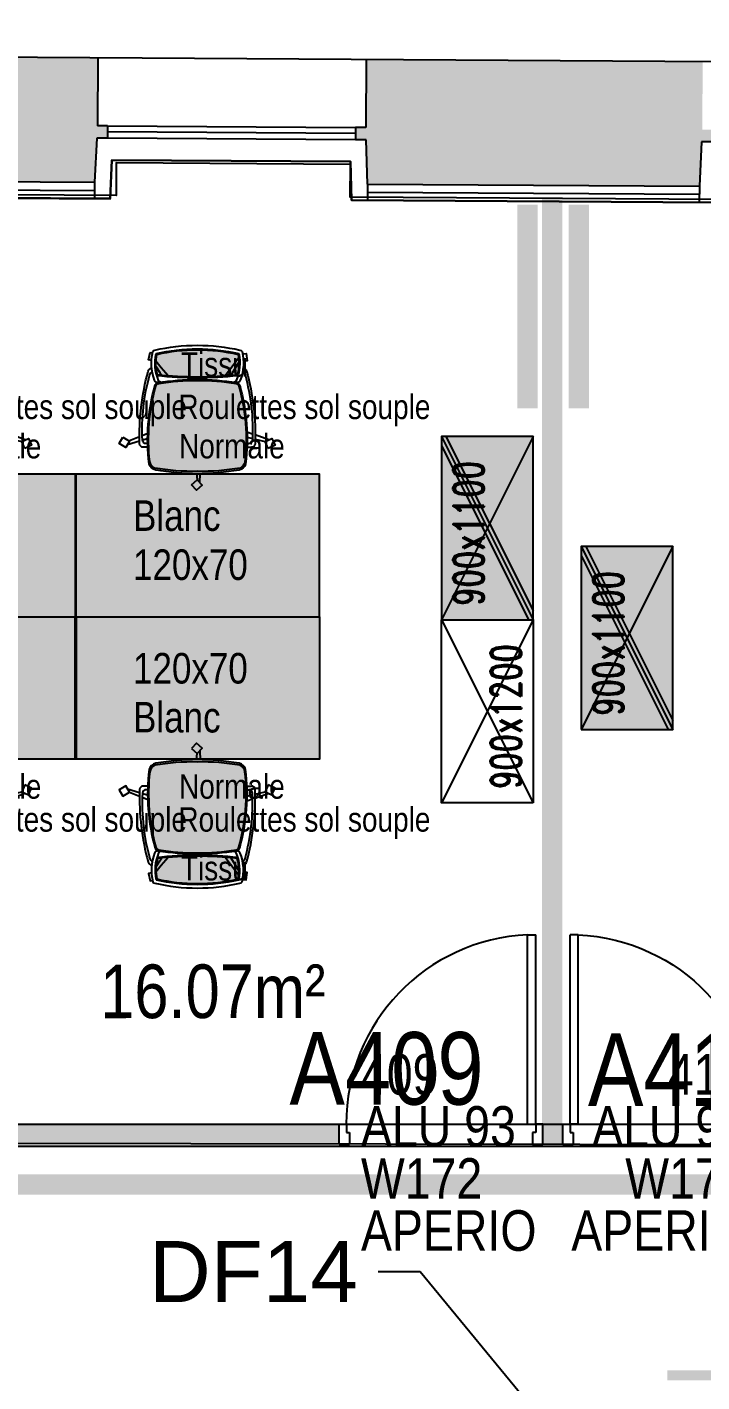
# Model space of a CAD drawing. Extents: x -27 to 25.3, y -8.5 to 57.5.
# Drawn here: x -10.04 to -6.73, y 7.32 to 13.98 of the extents above; entities that cross this region are included whole.
import ezdxf
from ezdxf import colors
from ezdxf.entities.mleader import LeaderData, LeaderLine
from ezdxf.enums import TextEntityAlignment as Align
from ezdxf.math import Vec2, Vec3

# ---------------------------------------------------------------- set-up
doc = ezdxf.new("R2010")
doc.units = 0
doc.header["$LTSCALE"] = 0.002
for name, pattern in [('CACHE', [0.375, 0.25, -0.125]), ('CACHE2', [4.7625, 3.175, -1.5875]), ('HIDDEN', [9.525, 6.35, -3.175])]:
    doc.linetypes.add(name, pattern=pattern)
for name, color, linetype in [('01-FAC_CHASSIS', 4, 'Continuous'), ('01-STR_MACONNERIE_HACH', 252, 'Continuous'), ('02-ISOLATION', 6, 'ISOLATION'), ('A-Etiq_Mob', 7, 'Continuous'), ('A-Etiquettes', 7, 'Continuous'), ('A-legende', 7, 'Continuous'), ('A-mobilier', 252, 'Continuous'), ('A-MobilierAQ', 7, 'Continuous'), ('A-num pièce', 1, 'Continuous')]:
    doc.layers.add(name, color=color, linetype=linetype)
for name, color, linetype, true_color in [('A-cote', 7, 'Continuous', 0x425746), ('A-Détails', 7, 'Continuous', 0x00a500), ('A-MOQUETTE', 7, 'Continuous', 0xd6e1ff), ('A-projet', 7, 'Continuous', 0x5b6280), ('A-signalétique', 7, 'Continuous', 0x666666), ('A-vitré', 7, 'Continuous', 0x61becc), ('couleur siege', 1, 'Continuous', 0xff0000)]:
    doc.layers.add(name, color=color, linetype=linetype, true_color=true_color)
doc.layers.add('A-portes', color=7, linetype='Continuous', lineweight=25)
doc.styles.add('ROMAND', font='romand__.ttf', dxfattribs={"width": 0.7})
doc.styles.get("Standard").update_dxf_attribs({"font": 'ARIALN.TTF'})
doc.styles.add('Y_TXT_COT', font='arial.ttf', dxfattribs={"height": 0.2})
doc.linetypes.add('ISOLATION', pattern='A,0.00254,-2.54,[134,ltypeshp.shx,S=2.54,R=0,X=-2.54,Y=0],-5.08,[134,ltypeshp.shx,S=2.54,R=180,X=2.54,Y=0],-2.54', length=10.16254)

# ---------------------------------------------------------------- blocks, each defined once
blk = doc.blocks.new('chaise')
at = {"layer": 'A-mobilier', "ltscale": 0.1, "true_color": 0xc7c8ca}
h = blk.add_hatch(color=9, dxfattribs=at)
h.dxf.hatch_style = 1
h.paths.add_polyline_path([(0.2715, 0.4556, 0.30076), (0.2358, 0.4895, 0.043342), (0.0082, 0.5092, 0.043342), (-0.2194, 0.4895, 0.300759), (-0.2552, 0.4556, 0.09791), (-0.2229, 0.027, 0.292085), (-0.2069, 0.0126, 0.040929), (0.0082, -0.005, 0.040929), (0.2232, 0.0126, 0.292085), (0.2392, 0.027, 0.09791)])
h.paths.add_polyline_path([(0.159, -0.0239, 0.015765), (0.0082, -0.0177, 0.016739), (-0.152, -0.0246), (-0.1896, -0.0691), (-0.2181, -0.1033, 0.040824), (-0.2135, -0.1418, 0.054873), (0.0082, -0.1666, 0.054873), (0.2298, -0.1418, 0.02252), (0.2331, -0.1206), (0.2189, -0.1014)])
h.paths.add_polyline_path([(0.1912, -0.0264, 0.003373), (0.159, -0.0239), (0.2189, -0.1014), (0.2331, -0.1206, 0.02535), (0.2346, -0.0966)])
h.paths.add_polyline_path([(0.2255, -0.0296, 0.0036), (0.1912, -0.0264), (0.2346, -0.0966, 0.0714)])
h.paths.add_polyline_path([(-0.152, -0.0246, 0.003505), (-0.1854, -0.0274), (-0.196, -0.0428), (-0.2174, -0.0745, 0.030269), (-0.2181, -0.1033), (-0.1896, -0.0691)])
h.paths.add_polyline_path([(-0.1854, -0.0274, 0.002494), (-0.2092, -0.0296, 0.048116), (-0.2174, -0.0745), (-0.196, -0.0428)], flags=17)
at = {"layer": 'A-mobilier'}
for p, q in [((0.004, 0.5092), (0.0064, 0.5428)), ((0.0216, 0.5582), (0.0229, 0.5092)), ((-0.3737, 0.3493), (-0.3075, 0.3301)), ((-0.3078, 0.3082), (-0.3629, 0.3302)), ((-0.2919, 0.3255), (-0.2834, 0.3231)), ((-0.2624, 0.3653), (-0.2871, 0.3653)), ((-0.2629, 0.3453), (-0.2718, 0.3453)), ((0.2787, 0.3653), (0.3035, 0.3653)), ((0.2793, 0.3453), (0.2882, 0.3453)), ((0.2794, 0.3097), (0.3086, 0.3167)), ((0.324, 0.3205), (0.3784, 0.3337)), ((0.3978, 0.3247), (0.3241, 0.2982)), ((0.3093, 0.2929), (0.2787, 0.2819)), ((-0.2416, -0.0656), (-0.2409, -0.0656)), ((-0.1896, -0.0691), (-0.2193, -0.1048)), ((-0.2174, -0.0745), (-0.196, -0.0428)), ((0.258, -0.0656), (0.2572, -0.0656)), ((0.2331, -0.1206), (0.2189, -0.1014))]:
    blk.add_line(p, q, dxfattribs=at)
at = {"layer": 'A-mobilier', "linetype": 'HIDDEN'}
for p, q in [((-0.2627, 0.2897), (-0.2927, 0.3021)), ((-0.2834, 0.3231), (-0.2632, 0.3171)), ((-0.196, -0.0428), (-0.1854, -0.0274)), ((-0.152, -0.0246), (-0.1896, -0.0691)), ((0.2189, -0.1014), (0.159, -0.0239)), ((0.1912, -0.0264), (0.2346, -0.0966))]:
    blk.add_line(p, q, dxfattribs=at)
at = {"layer": 'A-mobilier'}
for points in [[(-0.0236, 0.5701), (0.0064, 0.5428), (0.034, 0.572), (0.003, 0.5998)], [(0.3951, 0.3712), (0.3784, 0.3337), (0.4152, 0.3167), (0.4319, 0.3542)], [(-0.3982, 0.3102), (-0.3631, 0.331), (-0.3829, 0.3656), (-0.418, 0.3448)]]:
    blk.add_lwpolyline(points, close=True, dxfattribs=at)
for points in [[(-0.2428, -0.1092), (-0.2592, -0.1129), (-0.2503, -0.1525), (-0.2373, -0.1499)], [(0.2547, -0.145), (0.2745, -0.1474), (0.2795, -0.1069), (0.2594, -0.1049)]]:
    blk.add_lwpolyline(points, dxfattribs=at)
for centre, radius, start, end in [((0.8449, 0.323), 1.1081, 173.12775, 195.49585), ((-0.2117, 0.4455), 0.0447, 99.9272, 166.88346), ((-0.203, 0.4342), 0.0495, 115.9014, 169.32984), ((-0.0186, -0.6869), 1.1836, 88.70463, 100.02355), ((0.0082, -0.8109), 1.3202, 89.99999, 99.92701), ((0.0082, -0.8109), 1.3202, 80.07299, 90.00001), ((0.0349, -0.6869), 1.1836, 79.97645, 91.29537), ((0.2281, 0.4455), 0.0447, 13.11654, 80.0728), ((-0.8286, 0.323), 1.1081, 344.50415, 6.87225), ((0.2193, 0.4342), 0.0495, 10.67016, 64.0986), ((0.8449, 0.323), 1.1031, 173.73867, 195.3268), ((-0.8286, 0.323), 1.1031, 344.6732, 6.26133), ((1.0389, 0.3041), 1.3467, 178.21972, 195.28216), ((-0.2871, 0.3453), 0.02, 90, 178.21972), ((0.8419, 0.2723), 1.135, 177.27806, 195.5028), ((-0.2718, 0.3253), 0.02, 90, 177.27806), ((-0.8256, 0.2723), 1.135, 344.4972, 2.72194), ((-1.0226, 0.3041), 1.3467, 344.71784, 1.78028), ((0.2882, 0.3253), 0.02, 2.72194, 90), ((0.3035, 0.3453), 0.02, 1.78028, 90), ((-0.2071, -0.0076), 0.02, 80.75547, 159.0187), ((0.0196, -0.0945), 0.2428, 156.87025, 192.22581), ((-0.2036, 0.0323), 0.02, 195.49585, 260.6251), ((-0.1997, 0.0368), 0.02, 195.3268, 260.76651), ((0.0082, 1.3151), 1.3202, 260.6251, 270.00001), ((-0.1856, -0.0076), 0.02, 114.77846, 159.0187), ((0.0082, 1.3151), 1.3152, 260.76651, 270.00001), ((0.0082, 1.3151), 1.3152, 269.99999, 279.23349), ((0.0082, 1.3151), 1.3202, 269.99999, 279.3749), ((0.2019, -0.0076), 0.02, 20.9813, 65.22154), ((0.216, 0.0368), 0.02, 279.23349, 344.6732), ((-0.0032, -0.0945), 0.2428, 347.77419, 23.12975), ((0.2235, -0.0076), 0.02, 20.9813, 99.24453), ((0.22, 0.0323), 0.02, 279.3749, 344.50415), ((-0.2409, -0.0456), 0.02, 195.28216, 270), ((-0.2325, -0.0257), 0.02, 195.5028, 252.72935), ((0.0196, -0.0945), 0.2628, 159.0187, 193.9621), ((0.0196, -0.0945), 0.2378, 164.15559, 191.46034), ((0.0306, -2.412), 2.3994, 90.53628, 95.82876), ((0.0306, -2.412), 2.3944, 90.5374, 95.7482), ((-0.0143, -2.412), 2.3994, 84.17124, 89.46372), ((-0.0143, -2.412), 2.3944, 84.2518, 89.4626), ((-0.0032, -0.0945), 0.2378, 348.53966, 15.84441), ((-0.0032, -0.0945), 0.2628, 346.0379, 20.9813), ((0.2489, -0.0257), 0.02, 287.27065, 344.4972), ((0.2572, -0.0456), 0.02, 270, 344.71784), ((0.01, 0.8526), 1.0242, 257.15462, 269.89843), ((0.01, 0.8526), 1.0192, 257.33463, 269.89793), ((0.0064, 0.8526), 1.0192, 270.10207, 282.66537), ((0.0064, 0.8526), 1.0242, 270.10157, 282.84538), ((-0.2198, -0.1455), 0.02, 218.58905, 257.03355), ((0.01, 0.8526), 1.0442, 257.03355, 269.90038), ((0.0064, 0.8526), 1.0442, 270.09962, 282.96645), ((0.2362, -0.1455), 0.02, 282.96645, 321.41095)]:
    blk.add_arc(centre, radius, start, end, dxfattribs=at)
blk = doc.blocks.new('SiègeT1')
at = {"layer": 'couleur siege', "true_color": 0x8a6689}
for points in [[(-0.1936, 0.2235), (-0.0769, 0.2096), (0.0385, 0.2124), (0.1553, 0.2166), (0.1984, 0.2222), (0.2025, 0.2444), (0.2039, 0.282), (0.2012, 0.321), (0.1233, 0.3376), (0.0385, 0.3432), (-0.0227, 0.3446), (-0.0977, 0.3376), (-0.1492, 0.3307), (-0.1964, 0.3223), (-0.202, 0.3001), (-0.2006, 0.2653)], [(-0.2076, -0.2358), (-0.225, -0.2195), (-0.2335, -0.1968), (-0.2363, -0.14), (-0.2381, -0.076), (-0.2337, -0.0116), (-0.2278, 0.0448), (-0.218, 0.1023), (-0.2107, 0.1321), (-0.2013, 0.169), (-0.1966, 0.1769), (-0.184, 0.18), (-0.1205, 0.1883), (-0.0494, 0.1934), (0.0091, 0.1953), (0.0767, 0.1926), (0.1322, 0.1879), (0.1685, 0.1829), (0.1909, 0.1794), (0.1994, 0.1771), (0.2037, 0.1728), (0.2071, 0.1636), (0.2187, 0.1148), (0.2315, 0.0452), (0.2373, -0.0047), (0.2408, -0.0627), (0.2412, -0.1049), (0.2396, -0.159), (0.2364, -0.1973), (0.2345, -0.2097), (0.2289, -0.2196), (0.2221, -0.2289), (0.2135, -0.2344), (0.2067, -0.2363), (0.1752, -0.2419), (0.1139, -0.248), (0.0509, -0.2511), (-0.0505, -0.2518), (-0.1259, -0.2474), (-0.1911, -0.2375)]]:
    blk.add_hatch(color=8, dxfattribs=at).paths.add_polyline_path(points)
at = {"extrusion": (0, 0, -1), "xscale": 0.8999999999999986, "yscale": 0.8999999999999986, "zscale": -0.9, "rotation": 180}
blk.add_blockref('chaise', (0.0055, 0.195), dxfattribs=at)
at = {"layer": 'A-Etiq_Mob', "style": 'ROMAND', "width": 0.7}
for tag, p in [('FINITION', (-0.0791, 0.1775)), ('PIETEMENT', (-0.0914, -0.031)), ('ASSISE', (-0.0883, -0.2242)), ('COULEUR', (-0.1036, -0.4236))]:
    blk.add_attdef(tag, p, '', height=0.15, dxfattribs=at)
blk = doc.blocks.new('Poste127Couleur')
at = {"transparency": 33554582}
h = blk.add_hatch(color=256, dxfattribs=at)
h.dxf.hatch_style = 1
h.set_gradient(color1=(169, 83, 160), color2=(255, 246, 230), tint=1, name='CURVED')
h.paths.add_polyline_path([(0, 0.7029), (0, 0.0029), (1.2, 0.0029), (1.2, 0.7029)])
blk.add_lwpolyline([(0, 0.7), (0, 0), (1.2, 0), (1.2, 0.7)], close=True)
at = {"layer": 'A-Etiq_Mob'}
for tag, p in [('STRATIFIE', (0.2839, 0.4213)), ('DIM', (0.2839, 0.1804))]:
    blk.add_attdef(tag, p, '', height=0.15, dxfattribs=at)
blk = doc.blocks.new('Poste127')
at = {"transparency": 33554582}
h = blk.add_hatch(color=256, dxfattribs=at)
h.dxf.hatch_style = 1
h.set_gradient(color1=(199, 200, 202), color2=(255, 246, 230), tint=1, name='CURVED')
h.paths.add_polyline_path([(0, 0.7), (0, 0), (1.2, 0), (1.2, 0.7)])
blk.add_lwpolyline([(0, 0.7), (0, 0), (1.2, 0), (1.2, 0.7)], close=True)
at = {"layer": 'A-Etiq_Mob'}
for tag, p in [('FINITION', (0.2839, 0.4213)), ('DIM', (0.2839, 0.1804))]:
    blk.add_attdef(tag, p, '', height=0.15, dxfattribs=at)
blk = doc.blocks.new('Xref-R4-2018-11')
at = {"layer": '01-STR_MACONNERIE_HACH'}
h = blk.add_hatch(color=256, dxfattribs=at)
h.dxf.hatch_style = 1
h.paths.add_polyline_path([(-9.9114, 6.9761), (-10.8895, 6.9824), (-10.8916, 6.6467), (-10.9416, 6.647), (-10.942, 6.587), (-10.8892, 6.5867), (-10.8829, 6.3692), (-9.9275, 6.3631), (-9.9171, 6.5805), (-9.8639, 6.5801), (-9.8636, 6.6401), (-9.9136, 6.6404)])
h.paths.add_polyline_path([(-6.9693, 6.9573), (-8.5936, 6.9677), (-8.5958, 6.632), (-8.6458, 6.6323), (-8.6462, 6.5723), (-8.5933, 6.572), (-8.587, 6.3545), (-6.9854, 6.3442), (-6.975, 6.5616), (-6.9218, 6.5613), (-6.9214, 6.6213), (-6.9714, 6.6216)])
h.paths.add_polyline_path([(-3.9502, 6.6023), (-4.0002, 6.6026), (-3.9981, 6.9383), (-5.6515, 6.9489), (-5.6537, 6.6132), (-5.7037, 6.6135), (-5.704, 6.5535), (-5.6512, 6.5532), (-5.6449, 6.3357), (-4.0142, 6.3252), (-4.0038, 6.5426), (-3.9506, 6.5423)])
h.paths.add_polyline_path([(-1.6908, 6.9235), (-2.6803, 6.9299), (-2.6825, 6.5942), (-2.7325, 6.5945), (-2.7328, 6.5345), (-2.68, 6.5342), (-2.6737, 6.3167), (-1.7069, 6.3105), (-1.6965, 6.5279), (-1.6433, 6.5275), (-1.6429, 6.5875), (-1.6929, 6.5879)])
h.paths.add_polyline_path([(1.2378, 6.563), (1.2878, 6.5627), (1.2882, 6.6227), (1.2382, 6.623), (1.24, 6.9048), (-0.373, 6.9151), (-0.3752, 6.5794), (-0.4252, 6.5798), (-0.4256, 6.5198), (-0.3727, 6.5194), (-0.3664, 6.3019), (1.2353, 6.2917)])
h.paths.add_polyline_path([(6.4882, 4.6295), (6.3522, 4.805), (6.4271, 4.863), (6.3903, 4.9105), (6.3508, 4.8798), (6.2117, 5.0594), (5.3291, 4.3754), (5.2181, 4.3882), (5.0613, 3.8049), (5.013, 3.8178), (4.9819, 3.702), (5.2116, 3.6402)])
h.paths.add_polyline_path([(9.1783, 7.5308), (8.6276, 7.1267), (8.7221, 7.0047), (7.6175, 6.1487), (7.7566, 5.9692), (7.7171, 5.9386), (7.7539, 5.8912), (7.7997, 5.9267), (7.9357, 5.7512), (8.9087, 6.5052), (16.9272, -4.1987), (16.2127, -4.7353), (16.3623, -4.9345), (16.3068, -4.9762), (16.3428, -5.0242), (16.3828, -4.9941), (16.5181, -5.1738), (16.7837, -4.9743), (17.9272, -4.119)])
h.paths.add_polyline_path([(15.5697, -5.886), (15.4344, -5.7064), (15.4744, -5.6764), (15.4383, -5.6284), (15.3828, -5.6701), (15.2332, -5.4709), (14.099, -6.3227), (14.2486, -6.5219), (14.1931, -6.5636), (14.2291, -6.6116), (14.2691, -6.5815), (14.4044, -6.7612)])
h.paths.add_polyline_path([(13.3207, -7.2938), (13.3606, -7.2638), (13.3246, -7.2158), (13.2691, -7.2575), (13.1195, -7.0583), (12.0408, -7.8684), (12.1904, -8.0676), (12.1348, -8.1093), (12.1708, -8.1573), (12.2236, -8.1177), (12.3589, -8.2973), (13.456, -7.4734)])
h.paths.add_polyline_path([(11.3849, -9.0288), (11.2496, -8.8491), (11.3024, -8.8095), (11.2664, -8.7615), (11.2108, -8.8033), (11.0612, -8.6041), (10.0697, -9.3487), (10.2192, -9.5479), (10.1637, -9.5896), (10.1997, -9.6376), (10.2397, -9.6076), (10.375, -9.7872)])
h.paths.add_polyline_path([(9.4266, -10.4994), (9.2913, -10.3198), (9.3313, -10.2898), (9.2952, -10.2418), (9.2397, -10.2835), (9.0901, -10.0844), (8.1224, -10.8111), (8.272, -11.0103), (8.2165, -11.052), (8.2525, -11.1), (8.2925, -11.0699), (8.4278, -11.2496)])
h.paths.add_polyline_path([(7.4794, -11.9618), (7.3441, -11.7822), (7.384, -11.7522), (7.348, -11.7042), (7.2924, -11.7459), (7.1429, -11.5467), (6.2757, -12.198), (6.4253, -12.3971), (6.3697, -12.4389), (6.4058, -12.4869), (6.431, -12.4679), (6.5663, -12.6475)])
h.paths.add_polyline_path([(5.6473, -13.3377), (5.512, -13.158), (5.5373, -13.1391), (5.5013, -13.0911), (5.4457, -13.1328), (5.2961, -12.9336), (5.1388, -13.0518), (4.5002, -13.0436), (4.4822, -13.2953), (4.4399, -13.2947), (4.4392, -13.3547), (4.4892, -13.3554), (4.486, -13.6022), (5.2816, -13.6123)])
h.paths.add_polyline_path([(3.3185, -13.3404), (3.3685, -13.3411), (3.3693, -13.2811), (3.327, -13.2805), (3.3154, -13.0285), (2.431, -13.0172), (2.413, -13.2689), (2.3538, -13.2681), (2.3531, -13.3281), (2.4031, -13.3287), (2.3999, -13.5755), (3.3154, -13.5872)])
h.paths.add_polyline_path([(1.2462, -13.0021), (-0.6604, -12.9778), (-0.6628, -13.1677), (-0.7338, -13.1668), (-0.7346, -13.2268), (-0.6846, -13.2274), (-0.6885, -13.5361), (1.263, -13.561), (1.2661, -13.3142), (1.3161, -13.3149), (1.3169, -13.2549), (1.2577, -13.2541)])
h.paths.add_polyline_path([(-2.0196, -12.9604), (-2.9864, -12.9481), (-2.9888, -13.138), (-3.0598, -13.1371), (-3.0606, -13.1971), (-3.0106, -13.1977), (-3.0145, -13.5065), (-2.0055, -13.5193), (-2.0016, -13.2106), (-1.9516, -13.2112), (-1.9508, -13.1513), (-2.022, -13.1503)])
h.paths.add_polyline_path([(-4.2768, -13.1216), (-4.3479, -13.1207), (-4.3455, -12.9308), (-5.9629, -12.9101), (-5.9649, -13.0652), (-6.0355, -13.0643), (-6.0363, -13.1237), (-5.987, -13.1243), (-5.9914, -13.4685), (-4.3315, -13.4897), (-4.3275, -13.1809), (-4.2776, -13.1816)])
h.paths.add_polyline_path([(-7.304, -13.1089), (-7.254, -13.1095), (-7.2532, -13.0495), (-7.324, -13.0479), (-7.3221, -12.8928), (-8.9403, -12.8721), (-8.9422, -13.0242), (-9.0125, -13.0233), (-9.0133, -13.0833), (-8.9633, -13.0839), (-8.9677, -13.4305), (-7.3084, -13.4517)])
h.paths.add_polyline_path([(-10.2802, -13.0671), (-10.2302, -13.0678), (-10.2295, -13.0078), (-10.3014, -13.0069), (-10.2994, -12.8548), (-11.2457, -12.8427), (-11.248, -13.0247), (-11.3191, -13.0238), (-11.3198, -13.0838), (-11.2698, -13.0845), (-11.2739, -13.4011), (-10.2847, -13.4137)])
h.paths.add_polyline_path([(4.0393, 4.878), (3.4682, 4.4755), (3.7869, 4.0232), (4.1422, 3.9277), (4.172, 4.0385), (4.1251, 4.0566), (4.2613, 4.563)])
edge = h.paths.add_edge_path()
edge.add_line((2.5983, 5.7098), (3.1695, 6.1123))
edge.add_line((3.1695, 6.1123), (3.0138, 6.3333))
edge.add_arc((1.8239, 5.3888), 1.5192, 38.44181, 84.17293)
edge.add_line((1.9782, 6.9001), (1.9433, 6.9003))
edge.add_line((1.9433, 6.9003), (1.9415, 6.6185))
edge.add_line((1.9415, 6.6185), (1.8915, 6.6188))
edge.add_line((1.8915, 6.6188), (1.8911, 6.5588))
edge.add_line((1.8911, 6.5588), (1.9411, 6.5585))
edge.add_line((1.9411, 6.5585), (1.9386, 6.2872))
edge.add_line((1.9386, 6.2872), (2.1926, 6.2855))
edge.add_line((2.1926, 6.2855), (2.5983, 5.7098))
h.paths.add_polyline_path([(-13.0169, -4.4062), (-13.5351, -4.4062), (-13.5351, -3.4062), (-13.0026, -3.4062), (-12.8623, 6.3818), (-12.2234, 6.3777), (-12.213, 6.5952), (-12.1598, 6.5948), (-12.1594, 6.6548), (-12.2094, 6.6551), (-12.2073, 6.9908), (-12.9153, 6.9953), (-12.913, 7.3501), (-13.403, 7.3532), (-13.4075, 7.1112), (-13.7899, -13.369), (-12.5908, -13.3843), (-12.5868, -13.0677), (-12.5368, -13.0683), (-12.536, -13.0083), (-12.6072, -13.0074), (-12.6049, -12.8254), (-13.1375, -12.8186)])
h.paths.add_polyline_path([(-13.5351, -4.4062), (-13.5351, -3.4062)], flags=16)
for p, q in [((-6.975, 6.5616), (-6.9854, 6.3442)), ((-6.9218, 6.5613), (-6.975, 6.5616)), ((-5.6512, 6.5532), (-5.704, 6.5535)), ((-5.6449, 6.3357), (-5.6512, 6.5532)), ((-4.0038, 6.5426), (-4.0142, 6.3252)), ((-3.9506, 6.5423), (-4.0038, 6.5426))]:
    blk.add_line(p, q)
for points in [[(-12.9153, 6.9953), (1.9782, 6.9001)], [(-6.9693, 6.9573), (-6.9714, 6.6216)], [(-5.6515, 6.9489), (-5.6537, 6.6132)], [(-6.9214, 6.6213), (-6.9714, 6.6216)], [(-6.9214, 6.6213), (-6.9218, 6.5613)], [(-5.7037, 6.6135), (-5.704, 6.5535)], [(-5.6537, 6.6132), (-5.7037, 6.6135)], [(-8.587, 6.3545), (-6.9854, 6.3442)], [(-5.6449, 6.3357), (-4.0142, 6.3252)]]:
    blk.add_lwpolyline(points)
at = {"layer": '01-FAC_CHASSIS', "linetype": 'Continuous'}
blk.add_line((-5.7039, 6.5835), (-6.9216, 6.5913), dxfattribs=at)
at = {"layer": '01-FAC_CHASSIS'}
for points in [[(-6.9214, 6.6213), (-5.7037, 6.6135)], [(-5.704, 6.5535), (-6.9218, 6.5613)]]:
    blk.add_lwpolyline(points, dxfattribs=at)
at = {"layer": '02-ISOLATION'}
blk.add_lwpolyline([(-8.6648, 6.275), (-6.9092, 6.2637), (-6.9001, 6.4537), (-5.7281, 6.4462), (-5.7226, 6.2562), (-3.9379, 6.2447), (-3.9289, 6.4347), (-2.7569, 6.4272), (-2.7514, 6.2372), (-1.6307, 6.23), (-1.6216, 6.4199), (-0.4496, 6.4124), (-0.4441, 6.2224), (1.3146, 6.2111), (1.3169, 6.4611), (1.8597, 6.4577), (1.8581, 6.2077), (2.1509, 6.2058), (2.533, 5.6637)], dxfattribs=at)
at = {"layer": '02-ISOLATION', "linetype": 'Continuous'}
for points in [[(-6.9854, 6.3442), (-6.9859, 6.2642)], [(-5.6449, 6.3357), (-5.6454, 6.2557)], [(-4.0142, 6.3252), (-4.0147, 6.2452)]]:
    blk.add_lwpolyline(points, dxfattribs=at)
at = {"layer": '02-ISOLATION', "linetype": 'ISOLATION', "ltscale": 0.004}
for points in [[(-8.5873, 6.3145), (-6.9857, 6.3042)], [(-5.6452, 6.2957), (-4.0145, 6.2852)]]:
    blk.add_lwpolyline(points, dxfattribs=at)
blk = doc.blocks.new('armoire90Réhausse')
at = {"true_color": 0xfdedc9}
h = blk.add_hatch(color=254, dxfattribs=at)
h.dxf.hatch_style = 1
h.paths.add_polyline_path([(0, 0.45), (0, 0), (0.9, 0), (0.9, 0.45)])
blk.add_lwpolyline([(0, 0.45), (0, 0), (0.9, 0), (0.9, 0.45)], close=True)
for points in [[(0.9, 0), (0, 0.45)], [(0.9, 0.45), (0, 0)], [(0.8553, 0.45), (0, 0.0224)], [(0.9, 0.4276), (0.0447, 0)]]:
    blk.add_lwpolyline(points)
at = {"layer": 'A-Etiq_Mob', "style": 'ROMAND', "width": 0.7}
for tag, p in [('DIMENSION', (0.0684, 0.2418)), ('FINITION', (0.0684, 0.0013)), ('PORTES', (0.0684, -0.2391))]:
    blk.add_attdef(tag, p, '', height=0.15, dxfattribs=at)
blk = doc.blocks.new('armoire90')
blk.add_lwpolyline([(0, 0.45), (0, 0), (0.9, 0), (0.9, 0.45)], close=True)
for points in [[(0.9, 0), (0, 0.45)], [(0.9, 0.45), (0, 0)]]:
    blk.add_lwpolyline(points)
at = {"layer": 'A-Etiq_Mob', "style": 'ROMAND', "width": 0.7}
for tag, p in [('DIMENSION', (0.0684, 0.2418)), ('FINITION', (0.0684, 0.0013)), ('PORTES', (0.0684, -0.2391))]:
    blk.add_attdef(tag, p, '', height=0.15, dxfattribs=at)
blk = doc.blocks.new('P_93100')
for p, q in [((0.425, 0.93), (0.465, 0.93)), ((0.425, 0), (0.425, 0.93)), ((0.465, 0), (0.465, 0.93)), ((-0.5, -0.1), (-0.5, 0)), ((-0.5, 0), (-0.465, 0)), ((-0.465, 0), (-0.465, -0.04)), ((0.425, 0), (0.465, 0)), ((0.465, 0), (0.465, -0.04)), ((0.5, 0), (0.465, 0)), ((0.5, -0.1), (0.5, 0)), ((-0.465, -0.04), (-0.45, -0.04)), ((-0.45, -0.04), (-0.45, -0.1)), ((0.465, -0.04), (0.45, -0.04)), ((0.45, -0.04), (0.45, -0.1)), ((-0.45, -0.1), (-0.5, -0.1)), ((0.45, -0.1), (0.5, -0.1))]:
    blk.add_line(p, q)
blk.add_arc((0.465, 0), 0.9309, 92.46282, 180)

msp = doc.modelspace()

# ---------------------------------------------------------------- linework, layer by layer
at = {"ltscale": 0.01}
msp.add_lwpolyline([(14.1547, 2.7344), (6.2333, 13.3111), (2.5048, 10.4218), (1.013, 10.8237), (-0.5734, 13.0749), (-0.8663, 13.0768), (-0.8647, 13.3268), (-1.4075, 13.3303), (-1.4098, 13.0803), (-3.1685, 13.0915), (-3.174, 13.2816), (-4.3463, 13.2816), (-4.3551, 13.0991), (-5.4758, 13.1063), (-5.4813, 13.2963), (-6.6533, 13.3038), (-6.6623, 13.1139), (-8.447, 13.1253), (-8.4525, 13.3153), (-9.6245, 13.3228), (-9.6335, 13.1329), (-11.3892, 13.1441)], dxfattribs=at)
at = {"layer": 'A-Etiquettes', "color": 1, "true_color": 0xff0000, "const_width": 0.1}
for points in [[(-7.5838, 13.1031), (-7.5838, 12.1031)], [(-7.3304, 13.1031), (-7.3304, 12.1031)]]:
    msp.add_lwpolyline(points, dxfattribs=at)
at = {"layer": 'A-legende', "color": 39, "linetype": 'CACHE2', "ltscale": 100, "true_color": 0x663d19, "const_width": 0.05}
msp.add_lwpolyline([(-0.4671, 7.3527), (-6.897, 7.3527)], dxfattribs=at)
at = {"layer": 'A-MOQUETTE'}
msp.add_lwpolyline([(-11.2326, 8.5862), (-1.7069, 8.5862), (-1.6833, 13.1032), (-3.1662, 13.11), (-3.1652, 13.2671), (-4.3151, 13.2745), (-4.3162, 13.1145), (-5.4791, 13.1219), (-5.4781, 13.2819), (-6.6281, 13.2893), (-6.6291, 13.1293), (-8.4542, 13.141), (-8.4532, 13.301), (-9.6031, 13.3083), (-9.6042, 13.1483), (-11.3971, 13.1598)], dxfattribs=at)
at = {"layer": 'A-projet', "const_width": 0.1}
msp.add_lwpolyline([(-7.4615, 13.1351), (-7.4615, 8.4874)], dxfattribs=at)
at = {"layer": 'A-vitré', "const_width": 0.1}
msp.add_lwpolyline([(-8.5108, 8.5374), (-11.0024, 8.5374)], dxfattribs=at)
at = {"layer": 'Defpoints', "color": 63, "true_color": 0xa6c487}
msp.add_lwpolyline([(1.0137, 10.8226), (-0.5703, 13.0983), (-1.5973, 13.0738), (-1.5973, 8.4771), (-11.1473, 8.4938), (-11.1528, -0.8496), (3.1201, -0.845), (7.1169, 2.1519), (2.398, 8.488), (2.398, 8.488), (2.434, 10.4408)], close=True, dxfattribs=at)

# ---------------------------------------------------------------- block references
at = {"ltscale": 0.01}
msp.add_blockref('Xref-R4-2018-11', (-2.7244, 6.8691), dxfattribs=at)
at = {"layer": 'A-mobilier'}
ref = msp.add_blockref('SiègeT1', (-10.4025, 12.0454), dxfattribs=at)
ref.add_attrib('FINITION', 'Tissu', dxfattribs={"layer": 'A-Etiq_Mob', "height": 0.12}).set_placement((-10.4816, 12.2228), align=Align.BOTTOM_LEFT)
ref.add_attrib('ASSISE', 'Normale', dxfattribs={"layer": 'A-Etiq_Mob', "height": 0.12}).set_placement((-10.4908, 11.8211), align=Align.BOTTOM_LEFT)
ref.add_attrib('PIETEMENT', 'Roulettes sol souple', dxfattribs={"layer": 'A-Etiq_Mob', "height": 0.12}).set_placement((-10.4938, 12.0143), align=Align.BOTTOM_LEFT)
ref = msp.add_blockref('SiègeT1', (-9.2066, 12.0454), dxfattribs=at)
ref.add_attrib('FINITION', 'Tissu', dxfattribs={"layer": 'A-Etiq_Mob', "height": 0.12}).set_placement((-9.2857, 12.2228), align=Align.BOTTOM_LEFT)
ref.add_attrib('ASSISE', 'Normale', dxfattribs={"layer": 'A-Etiq_Mob', "height": 0.12}).set_placement((-9.2949, 11.8211), align=Align.BOTTOM_LEFT)
ref.add_attrib('PIETEMENT', 'Roulettes sol souple', dxfattribs={"layer": 'A-Etiq_Mob', "height": 0.12}).set_placement((-9.298, 12.0143), align=Align.BOTTOM_LEFT)
at = {"layer": 'A-mobilier', "ltscale": 0.1}
msp.add_blockref('Poste127Couleur', (-11.0006, 11.0796), dxfattribs=at).add_auto_attribs({'STRATIFIE': 'Couleur', 'DIM': '120x70'})
ref = msp.add_blockref('Poste127', (-9.8047, 11.0796), dxfattribs=at)
ref.add_attrib('STRATIFIE', 'Blanc', (-9.5208, 11.501), dxfattribs={"layer": 'A-Etiq_Mob', "ltscale": 0.1, "height": 0.15})
ref.add_attrib('DIM', '120x70', (-9.5208, 11.26), dxfattribs={"layer": 'A-Etiq_Mob', "ltscale": 0.1, "height": 0.15})
ref = msp.add_blockref('Poste127', (-11.0006, 11.0796), dxfattribs=dict(at, xscale=-1, rotation=180))
ref.add_attrib('STRATIFIE', 'Blanc', (-10.7167, 10.5108), dxfattribs={"layer": 'A-Etiq_Mob', "ltscale": 0.1, "height": 0.15})
ref.add_attrib('DIM', '120x70', (-10.7167, 10.7512), dxfattribs={"layer": 'A-Etiq_Mob', "ltscale": 0.1, "height": 0.15})
ref = msp.add_blockref('Poste127', (-9.8047, 11.0796), dxfattribs=dict(at, xscale=-1, rotation=180))
ref.add_attrib('STRATIFIE', 'Blanc', (-9.5208, 10.5108), dxfattribs={"layer": 'A-Etiq_Mob', "ltscale": 0.1, "height": 0.15})
ref.add_attrib('DIM', '120x70', (-9.5208, 10.7512), dxfattribs={"layer": 'A-Etiq_Mob', "ltscale": 0.1, "height": 0.15})
at = {"layer": 'A-mobilier'}
ref = msp.add_blockref('SiègeT1', (-10.4025, 10.1139), dxfattribs=dict(at, xscale=-1, rotation=180))
ref.add_attrib('FINITION', 'Tissu', dxfattribs={"layer": 'A-Etiq_Mob', "height": 0.12}).set_placement((-10.4816, 9.7479), align=Align.BOTTOM_LEFT)
ref.add_attrib('ASSISE', 'Normale', dxfattribs={"layer": 'A-Etiq_Mob', "height": 0.12}).set_placement((-10.4908, 10.1496), align=Align.BOTTOM_LEFT)
ref.add_attrib('PIETEMENT', 'Roulettes sol souple', dxfattribs={"layer": 'A-Etiq_Mob', "height": 0.12}).set_placement((-10.4938, 9.9877), align=Align.BOTTOM_LEFT)
ref = msp.add_blockref('SiègeT1', (-9.2066, 10.1139), dxfattribs=dict(at, xscale=-1, rotation=180))
ref.add_attrib('FINITION', 'Tissu', dxfattribs={"layer": 'A-Etiq_Mob', "height": 0.12}).set_placement((-9.2857, 9.7479), align=Align.BOTTOM_LEFT)
ref.add_attrib('ASSISE', 'Normale', dxfattribs={"layer": 'A-Etiq_Mob', "height": 0.12}).set_placement((-9.2949, 10.1496), align=Align.BOTTOM_LEFT)
ref.add_attrib('PIETEMENT', 'Roulettes sol souple', dxfattribs={"layer": 'A-Etiq_Mob', "height": 0.12}).set_placement((-9.298, 9.9877), align=Align.BOTTOM_LEFT)
at = {"layer": 'A-MobilierAQ', "ltscale": 0.1, "rotation": 90}
for p in [(-7.556, 11.0649), (-6.8694, 10.5248)]:
    msp.add_blockref('armoire90Réhausse', p, dxfattribs=at).add_auto_attribs({'DIMENSION': '900x1100'})
at = {"layer": 'A-MobilierAQ', "ltscale": 0.1}
ref = msp.add_blockref('armoire90', (-8.006, 10.1649), dxfattribs=dict(at, xscale=-1, rotation=270))
ref.add_attrib('DIMENSION', '900x1200', (-7.6142, 10.2332), dxfattribs={"layer": 'A-Etiq_Mob', "ltscale": 0.1, "height": 0.15, "rotation": 90, "style": 'ROMAND', "width": 0.7})

# ---------------------------------------------------------------- texts
at = {"layer": 'A-cote', "color": 30, "insert": (-9.6822, 9.3706), "char_height": 0.26331, "attachment_point": 1, "rotation": 0.07922}
msp.add_mtext_dynamic_manual_height_columns('16.07m²', width=1.219524, gutter_width=12.5, heights=[0], dxfattribs=at)
at = {"layer": 'A-num pièce', "ltscale": 0.1, "char_height": 0.3565, "attachment_point": 1}
for s, insert in [('A409', (-8.7524, 9.0391)), ('A410', (-7.286, 9.0331))]:
    msp.add_mtext_dynamic_manual_height_columns(s, width=1.298453, gutter_width=12.5, heights=[0], dxfattribs=dict(at, insert=insert))

# ---------------------------------------------------------------- next in the draw order: leaders
at = {"layer": 'A-Détails'}
ml = msp.add_multileader_mtext('Standard', dxfattribs=at)
ml.set_content('DF14', color=256, style='Y_TXT_COT')
ml.set_leader_properties()
ml.build(insert=Vec2(0, 0))
ml.multileader.update_dxf_attribs({"has_text_frame": 1, "text_left_attachment_type": 2, "text_right_attachment_type": 2, "dogleg_length": 1, "arrow_head_size": 0.25})
ctx = ml.context
ctx.base_point, ctx.char_height, ctx.arrow_head_size, ctx.landing_gap_size, ctx.plane_origin = Vec3(-9.4894, 7.8621), 0.3, 0.25, 0.1, Vec3(-15.3331, 10.6599)
ctx.left_attachment, ctx.right_attachment, ctx.text_align_type = 2, 2, 2
notes = []
notes.append((ctx, [(1, (1, 1, 0), (-8.1099, 7.8621), (-1, 0), 0.2072, [(0, [(-6.9646, 6.4685)], 0, [])])]))
ctx.mtext.insert, ctx.mtext.rotation, ctx.mtext.width, ctx.mtext.defined_height, ctx.mtext.alignment, ctx.mtext.flow_direction = Vec3(-8.4172, 8.0127), 6.283185, 0.436539, 0.1999, 3, 5
ctx.mtext.has_bg_fill, ctx.mtext.bg_color, ctx.mtext.bg_scale_factor, ctx.mtext.bg_transparency, ctx.mtext.use_window_bg_color = 1, -1027028792, 1.5, 0, 1
for ctx, leaders in notes:
    for number, flags, end, landing, length, lines in leaders:
        leader = LeaderData()
        leader.index, (leader.has_last_leader_line, leader.has_dogleg_vector, leader.attachment_direction) = number, flags
        leader.last_leader_point, leader.dogleg_vector, leader.dogleg_length = Vec3(end), Vec3(landing), length
        for number, points, colour, breaks in lines:
            line = LeaderLine()
            line.index, line.vertices, line.color, line.breaks = number, Vec3.list(points), colors.encode_raw_color(colour), breaks
            leader.lines.append(line)
        ctx.leaders.append(leader)

# ---------------------------------------------------------------- next in the draw order: linework, layer by layer
at = {"layer": 'A-signalétique', "color": 1, "linetype": 'CACHE', "ltscale": 2000, "true_color": 0xff0000, "const_width": 0.1}
msp.add_lwpolyline([(-10.9692, 8.063), (-10.9692, 8.2904), (-1.4731, 8.2904)], dxfattribs=at)
at = {"layer": 'Defpoints', "ltscale": 0.01}
msp.add_lwpolyline([(-1.5973, 13.0738), (-1.5973, 8.4771), (-11.1473, 8.4771), (-11.1513, -0.8938), (3.1201, -0.845), (7.1169, 2.1519), (2.398, 8.488), (2.4078, 10.4478), (1.0137, 10.8226), (-0.5734, 13.0749), (-1.5973, 13.0738)], dxfattribs=at)

# ---------------------------------------------------------------- next in the draw order: block references
at = {"layer": 'A-portes', "ltscale": 0.01}
ref = msp.add_blockref('P_93100', (-8.0078, 8.5864), dxfattribs=at)
ref.add_attrib('N°', '409', (-8.4013, 8.7317), dxfattribs={"layer": '0', "ltscale": 6, "height": 0.19924})
ref.add_attrib('NATURE/DIM', 'ALU 93', (-8.4013, 8.476), dxfattribs={"layer": 'A-Etiquettes', "ltscale": 6, "height": 0.19924})
ref.add_attrib('FINITION', 'W172', (-8.4013, 8.2204), dxfattribs={"layer": 'A-Etiquettes', "ltscale": 6, "height": 0.19924})
ref.add_attrib('FERMETURE', 'APERIO', (-8.4013, 7.9648), dxfattribs={"layer": 'A-Etiquettes', "ltscale": 6, "height": 0.19924})
ref = msp.add_blockref('P_93100', (-6.9092, 8.5864), dxfattribs=dict(at, xscale=-1))
ref.add_attrib('N°', '410', (-6.8939, 8.7317), dxfattribs={"layer": '0', "ltscale": 6, "height": 0.19924})
ref.add_attrib('NATURE/DIM', 'ALU 93', (-7.2658, 8.476), dxfattribs={"layer": 'A-Etiquettes', "ltscale": 6, "height": 0.19924})
ref.add_attrib('FINITION', 'W172', (-7.103, 8.2204), dxfattribs={"layer": 'A-Etiquettes', "ltscale": 6, "height": 0.19924})
ref.add_attrib('FERMETURE', 'APERIO', (-7.3682, 7.9648), dxfattribs={"layer": 'A-Etiquettes', "ltscale": 6, "height": 0.19924})

doc.saveas('drawing.dxf')
